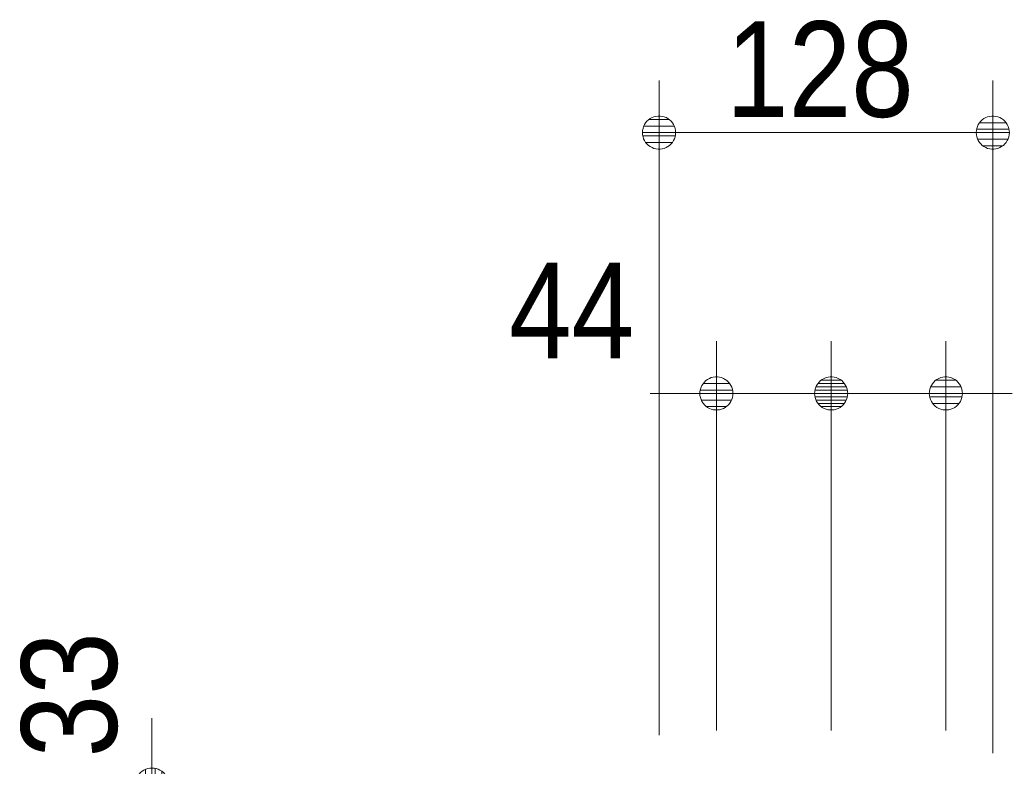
# Model space of a CAD drawing. Units: millimetres, scale not verified. Extents: x -6062 to 6062, y -3045 to 3045.
# Drawn here: x -709.2 to -328.6, y 357.1 to 643.2 of the extents above; entities that cross this region are included whole.
import ezdxf
from ezdxf.enums import TextEntityAlignment as Align

# ---------------------------------------------------------------- set-up
doc = ezdxf.new("R2010")
doc.units = ezdxf.units.MM
doc.header["$LTSCALE"] = 20
doc.layers.add('0-4_0', color=7, linetype='Continuous', lineweight=9)
doc.layers.add('0-5_2寸法-2', color=7, linetype='Continuous', lineweight=9)
doc.styles.add('ＭＳ Ｐゴシック', font='')
doc.styles.get('ＭＳ Ｐゴシック').set_extended_font_data('MS PGothic')

# ---------------------------------------------------------------- blocks, each defined once
blk = doc.blocks.new('_Dot')
at = {"layer": '0-4_0'}
for p, q in [((7.99, 6), (-7.99, 6)), ((-10, 0), (-20, 0)), ((9.78, 2), (-9.78, 2)), ((9.16, -3.98), (-9.16, -3.98)), ((6, -7.98), (-6, -7.98))]:
    blk.add_line(p, q, dxfattribs=at)
for points in [[(10, 0), (9.92, 1.25), (9.69, 2.49), (9.3, 3.68), (8.76, 4.82), (8.09, 5.88), (7.29, 6.85), (6.37, 7.71), (5.36, 8.44), (4.26, 9.05), (3.09, 9.51), (1.87, 9.82), (0.63, 9.98), (-0.63, 9.98), (-1.87, 9.82), (-3.09, 9.51), (-4.26, 9.05), (-5.36, 8.44), (-6.37, 7.71), (-7.29, 6.85), (-8.09, 5.88), (-8.76, 4.82), (-9.3, 3.68), (-9.69, 2.49), (-9.92, 1.25), (-10, 0), (0, 0)], [(-10, 0), (-9.92, -1.25), (-9.69, -2.49), (-9.3, -3.68), (-8.76, -4.82), (-8.09, -5.88), (-7.29, -6.85), (-6.37, -7.71), (-5.36, -8.44), (-4.26, -9.05), (-3.09, -9.51), (-1.87, -9.82), (-0.63, -9.98), (0.63, -9.98), (1.87, -9.82), (3.09, -9.51), (4.26, -9.05), (5.36, -8.44), (6.37, -7.71), (7.29, -6.85), (8.09, -5.88), (8.76, -4.82), (9.3, -3.68), (9.69, -2.49), (9.92, -1.25), (10, 0), (0, 0)]]:
    blk.add_lwpolyline(points, close=True, dxfattribs=at)

msp = doc.modelspace()

# ---------------------------------------------------------------- linework, layer by layer
at = {"layer": '0-5_2寸法-2'}
for p, q in [((-464.04, 369), (-464.04, 620)), ((-336.04, 362), (-336.04, 620)), ((-451.32, 600), (-348.75, 600)), ((-442.04, 370.8), (-442.04, 520)), ((-398.04, 370.8), (-398.04, 520)), ((-398.04, 370.8), (-398.04, 520)), ((-354.04, 370.8), (-354.04, 520)), ((-454.75, 500), (-467.46, 500)), ((-398.04, 500), (-442.04, 500)), ((-410.75, 500), (-423.46, 500)), ((-398.04, 500), (-354.04, 500)), ((-385.32, 500), (-372.61, 500)), ((-341.32, 500), (-328.61, 500)), ((-658.54, 362.71), (-658.54, 375.42))]:
    msp.add_line(p, q, dxfattribs=at)

# ---------------------------------------------------------------- block references
at = {"layer": '0-5_2寸法-2', "xscale": 0.6356201, "yscale": 0.6356201}
for p, rotation in [((-464.04, 600), 180), ((-398.04, 500), 180), ((-354.04, 500), 180), ((-658.54, 350), 270)]:
    msp.add_blockref('_Dot', p, dxfattribs=dict(at, rotation=rotation))
for p in [(-336.04, 600), (-442.04, 500), (-398.04, 500)]:
    msp.add_blockref('_Dot', p, dxfattribs=at)

# ---------------------------------------------------------------- texts
at = {"layer": '0-5_2寸法-2', "style": 'ＭＳ Ｐゴシック', "width": 0.9}
for s, p in [('128', (-438.36, 595.04)), ('44', (-521.61, 502.48))]:
    msp.add_text(s, height=36.66, dxfattribs=at).set_placement(p, align=Align.BOTTOM_LEFT)
msp.add_text('33', height=36.66, rotation=90, dxfattribs=at).set_placement((-661.02, 360.41), align=Align.BOTTOM_LEFT)

doc.saveas('drawing.dxf')
